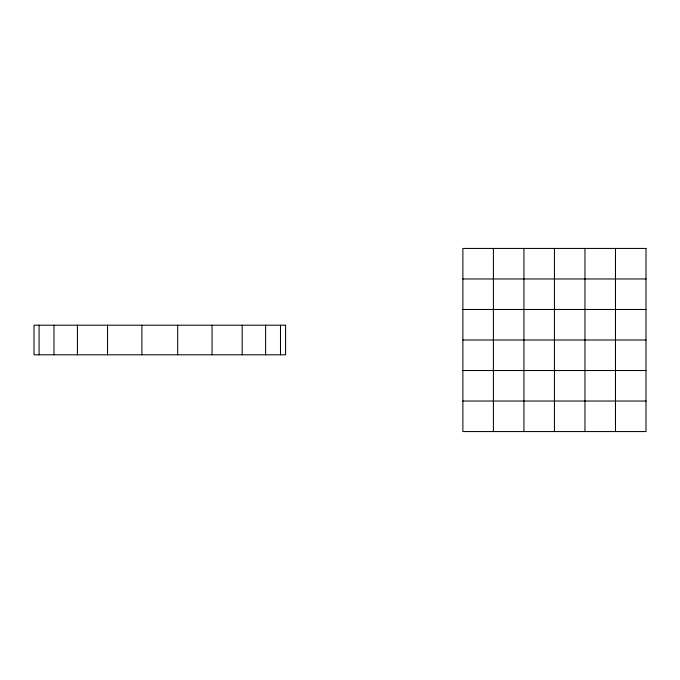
<?xml version="1.0" encoding="UTF-8"?>
<svg xmlns="http://www.w3.org/2000/svg" width="680" height="680" viewBox="0 0 680 680"><rect width="100%" height="100%" fill="white"/><g stroke="black" fill="none" stroke-linecap="round" stroke-linejoin="round"><path stroke-width="1.02" d="M462.885 278.962L646 278.962M462.885 309.476L646 309.476M462.885 340L646 340M462.885 370.524L646 370.524M462.885 401.038L646 401.038M615.476 248.438L615.476 431.562M584.962 248.438L584.962 431.562M554.438 248.438L554.438 431.562M523.923 248.438L523.923 431.562M493.399 248.438L493.399 431.562M280.491 325.201L280.491 354.798M265.616 325.201L265.616 354.798M242.174 325.201L242.174 354.798M212.049 325.201L212.049 354.798M177.692 325.201L177.692 354.798M141.891 325.201L141.891 354.798M107.534 325.201L107.534 354.798M77.418 325.201L77.418 354.798M53.967 325.201L53.967 354.798M39.092 325.201L39.092 354.798M646 248.438L462.885 248.438L462.885 431.562L646 431.562L646 248.438M285.591 325.201L34 325.201L34 354.798L285.591 354.798L285.591 325.201"/></g></svg>
